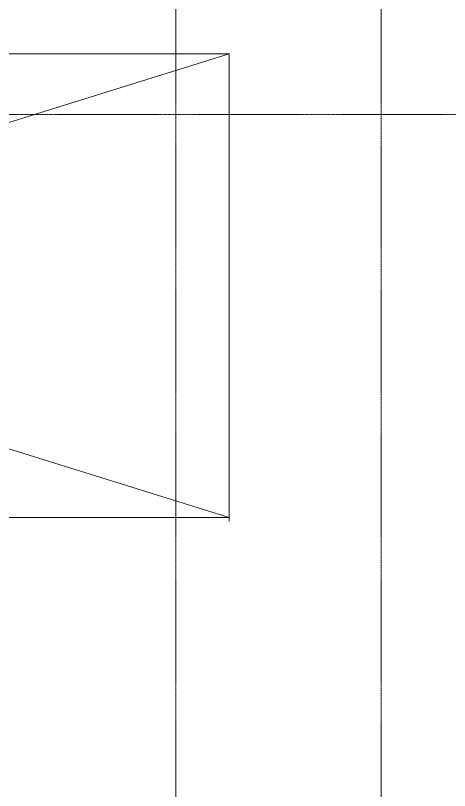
# Model space of a CAD drawing. Header units: inches. Extents: x -1714 to 6424, y -1550 to 970.
# Drawn here: x -229.2 to -0.9, y -228.5 to 179.3 of the extents above; entities that cross this region are included whole.
import ezdxf

# ---------------------------------------------------------------- set-up
doc = ezdxf.new("R2010")
doc.units = ezdxf.units.IN
doc.header["$MEASUREMENT"] = 0
doc.linetypes.add('Grid Line 1_2_', pattern=[0.875, 0.5, -0.125, 0.125, -0.125])
doc.layers.add('A-DETL', color=90, linetype='Continuous', lineweight=9)
doc.layers.add('S-GRID', color=1, linetype='Continuous', lineweight=9)

msp = doc.modelspace()

# ---------------------------------------------------------------- linework, layer by layer
at = {"layer": 'A-DETL'}
for p, q in [((-116.85079, 159.21004), (-900.85079, 159.21004)), ((-900.85079, -84.78996), (-116.85079, 159.21004)), ((-116.85079, -84.78996), (-900.85079, 159.21004)), ((-116.85079, -84.78996), (-116.85079, 159.21004)), ((-116.85079, 147.21004), (-116.85079, -86.78996)), ((-900.85079, -84.78996), (-116.85079, -84.78996))]:
    msp.add_line(p, q, dxfattribs=at)
at = {"layer": 'S-GRID', "linetype": 'Grid Line 1_2_'}
for p, q in [((-144.85079, -1043.15403), (-144.85079, 921.90597)), ((-36.85079, -1043.15403), (-36.85079, 921.90597)), ((-1714.24651, 127.21004), (1936.33324, 127.21004))]:
    msp.add_line(p, q, dxfattribs=at)

doc.saveas('drawing.dxf')
